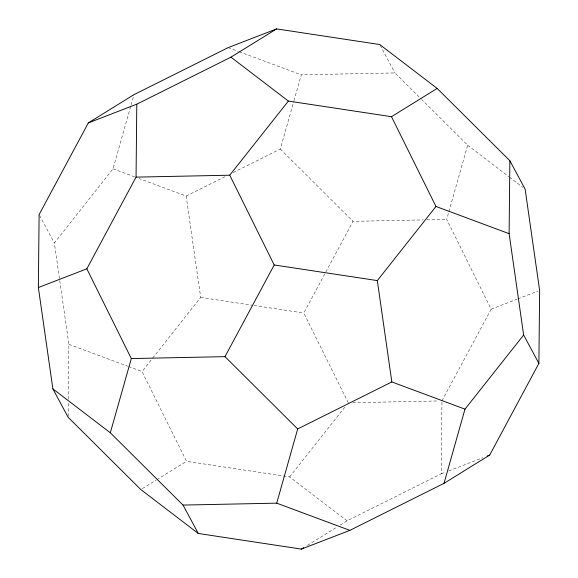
<?xml version="1.0" encoding="UTF-8"?>
<svg xmlns="http://www.w3.org/2000/svg" width="578" height="578" viewBox="0 0 578 578"><rect width="100%" height="100%" fill="white"/><g stroke="black" fill="none" stroke-linecap="round" stroke-linejoin="round"><path stroke-width="0.43" stroke-dasharray="2.89 2.17" d="M68.146 416.377L68.283 402.873M68.32 399.268L68.883 344.329L59.585 279.434M340.211 525.07L347.067 520.829L441.209 473.823L441.939 401.775M59.462 278.545L54.368 242.984L113.006 168.848L130.823 105.861M131.062 104.994L133.995 94.64M233.237 172.555L280.308 149.052L293.725 101.591M293.971 100.731L301.29 74.844L394.976 72.922L421.124 98.925M441.946 400.872L491.163 309.187L446.686 219.423L448.644 212.523M448.882 211.656L467.674 145.215L421.759 99.553M348.259 402.794L303.79 313.03L353.006 221.345L423.269 219.907M347.067 520.829L289.621 476.929L186.506 461.302L142.036 371.538L152.086 358.83M152.65 358.122L200.674 297.403L186.167 196.058L139.074 178.544M289.621 476.929L344.914 407.028M142.361 488.627L156.06 480.152M156.819 479.675L186.506 461.302M307.482 545.329L337.169 526.955M186.167 196.058L226.056 176.138M491.163 309.187L517.064 299.18M517.902 298.855L537.959 291.102M441.209 473.823L445.385 472.212M448.73 470.918L482.991 457.675M426.867 219.835L446.686 219.423M352.768 402.7L438.341 400.951M200.674 297.403L252.232 305.213M254.009 305.487L303.79 313.03M228.137 47.634L238.223 51.384M239.068 51.702L301.29 74.844M113.006 168.848L134.869 176.984M68.883 344.329L127.738 366.221M128.583 366.531L142.036 371.538M467.674 145.215L508.806 176.651M509.514 177.193L522.989 187.489M280.308 149.052L353.006 221.345M380.143 45.315L394.976 72.922M39.535 215.384L54.368 242.984"/><path stroke-width="0.87" d="M38.365 287.541L39.109 214.597L88.326 122.912L133.995 94.64L228.137 47.634L276.609 28.9L379.717 44.528L437.163 88.427L509.861 160.72L525.12 189.114L539.635 290.459L538.891 363.403L489.674 455.088L444.005 483.36L349.863 530.366L301.391 549.1L198.283 533.472L140.837 489.573L68.139 417.28L52.88 388.886L38.365 287.541L86.837 268.806L136.054 177.128L136.791 104.177L230.94 57.171L276.609 28.9M538.891 363.403L523.632 335.016L509.117 233.671L509.861 160.72M198.283 533.472L183.024 505.078L110.326 432.785L131.314 358.577L86.837 268.806M183.024 505.078L276.71 503.156L297.692 428.948L391.833 381.942L464.994 409.152L523.632 335.016M444.005 483.36L464.994 409.152M131.314 358.577L224.994 356.655L274.21 264.97L229.741 175.206L288.379 101.071L391.494 116.698L437.163 88.427M391.833 381.942L377.326 280.597L435.964 206.462L391.494 116.698M301.391 549.1L303.674 547.684M88.326 122.912L136.791 104.177M487.167 456.056L489.674 455.088M136.054 177.128L229.741 175.206M274.21 264.97L377.326 280.597M435.964 206.462L509.117 233.671M276.71 503.156L349.863 530.366M230.94 57.171L288.379 101.071M52.88 388.886L110.326 432.785M224.994 356.655L297.692 428.948"/></g></svg>
